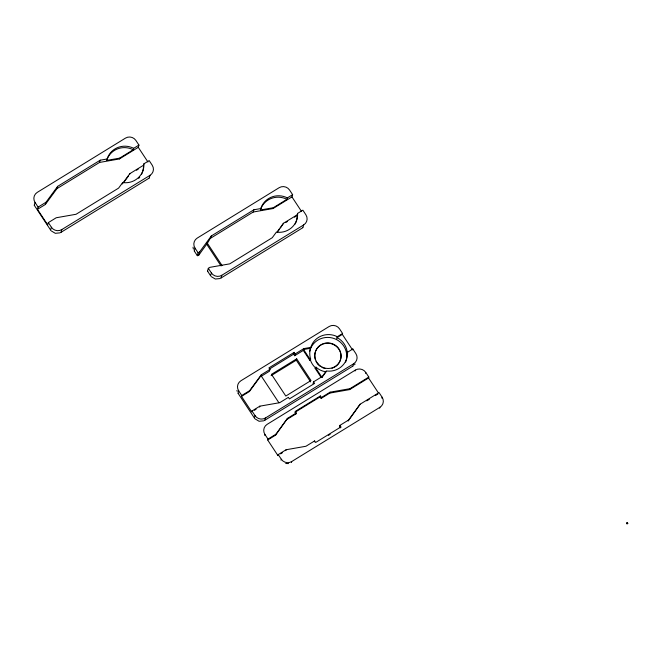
<?xml version="1.0" encoding="UTF-8"?>
<svg xmlns="http://www.w3.org/2000/svg" width="661" height="661" viewBox="0 0 661 661"><rect width="100%" height="100%" fill="white"/><g stroke="black" fill="none" stroke-linecap="round" stroke-linejoin="round"><path stroke-width="0.99" d="M627.496 523.074L627.149 522.859M133.258 149.758L119.616 158.153L106.76 160.408L107.024 159.499A18.83 18.235 16.5 0 1 133.258 149.758L133.679 148.32L138.942 145.081L135.877 140.429A7.535 7.296 16.5 0 0 125.483 138.108L37.264 192.368A7.535 7.296 16.5 0 0 35.05 202.44L34.248 205.133M106.76 160.408L107.446 158.062A18.83 18.235 16.5 0 1 133.679 148.32M286.94 199.341L273.29 207.736L260.434 209.991L260.698 209.083A18.83 18.235 16.5 0 1 286.94 199.341L287.361 197.903L292.625 194.665L289.551 190.013A7.535 7.296 16.5 0 0 279.165 187.691L197.242 238.076A7.535 7.296 16.5 0 0 195.028 248.148L194.235 250.841M260.434 209.991L261.128 207.645A18.83 18.235 16.5 0 1 287.361 197.903M309.588 351.586L311.091 346.463A18.83 18.235 16.5 0 1 337.325 336.722L342.588 333.491L339.523 328.839A7.535 7.296 16.5 0 0 329.128 326.509L240.901 380.769A7.535 7.296 16.5 0 0 238.695 390.849L238.026 393.088M149.229 178.016L150.03 175.322A7.535 7.296 16.5 0 0 152.237 165.25L149.171 160.59L143.908 163.829A18.83 18.235 16.5 0 1 123.673 182.667L122.715 182.519L118.6 188.112L76.065 214.271L56.218 217.758L48.344 222.608L47.683 224.847L37.454 209.339L38.115 207.1L45.997 202.249L57.656 186.361L100.191 160.202L107.181 158.971M37.454 209.339L45.328 204.497L45.997 202.249M45.328 204.497L56.995 188.6L57.656 186.361M50.616 229.954L51.409 227.26L48.344 222.608M61.01 232.275L61.803 229.582L150.03 175.322M56.995 188.6L99.53 162.441L100.191 160.202M99.53 162.441L119.377 158.954L119.616 158.153M122.715 182.519L122.285 183.956L129.837 173.661L143.487 165.267L143.908 163.829M129.606 174.463L129.837 173.661M119.377 158.954L138.281 147.329L138.942 145.081M211.338 235.944L199.672 251.833L198.102 252.808L197.3 255.501A3.768 0.611 -33.4 0 0 198.647 255.303L199.779 253.841C203.695 247.908 208.653 242.488 211.338 235.944L253.874 209.785L260.864 208.554M198.647 255.303L199.672 251.833M302.912 227.607L303.705 224.905A7.535 7.296 16.5 0 0 305.919 214.833L302.854 210.173L297.59 213.412A18.83 18.235 16.5 0 1 277.356 232.251L276.389 232.102L272.282 237.696L229.747 263.855L209.901 267.341L208.322 268.316L207.529 271.01A3.768 0.611 -33.4 0 0 207.818 271.192M210.595 275.662L211.396 272.968L208.322 268.316M220.989 277.984L221.79 275.29L303.705 224.905M210.669 238.183L253.204 212.024L253.874 209.785M253.204 212.024L273.051 208.537L273.29 207.736M297.59 213.412L297.161 214.85L283.519 223.244L280.363 228.02M273.051 208.537L291.955 196.912L292.625 194.665M353.007 365.971L353.676 363.732A7.535 7.296 16.5 0 0 355.882 353.652L352.817 349L347.554 352.23A18.83 18.235 16.5 0 1 327.319 371.069L326.352 370.92L322.246 376.514L313.578 381.843L314.603 383.397L289.394 398.897L288.378 397.352L279.71 402.681L259.864 406.16L251.99 411.01L251.725 411.902L241.496 396.393L241.761 395.501L249.635 390.651L261.302 374.762L269.969 369.433L268.944 367.88L294.153 352.379L295.17 353.932L294.641 355.725L293.616 354.172L294.153 352.379M241.496 396.393L249.371 391.552L249.635 390.651M261.302 374.762L260.773 376.555L269.432 371.226L269.969 369.433M254.394 417.909L255.055 415.662L251.99 411.01M259.599 407.06L259.864 406.16M264.788 420.231L265.449 417.992L353.676 363.732M264.664 435.326L264.929 434.426A7.535 7.296 16.5 0 1 267.143 424.345L355.362 370.086A7.535 7.296 16.5 0 1 365.756 372.416L368.821 377.067L368.557 377.968L349.652 389.593L329.806 393.08L321.147 398.409L320.122 396.856L320.387 395.956L321.411 397.509L321.147 398.409M287.535 418.339L275.877 434.236L267.994 439.078L267.73 439.978L275.612 435.128L287.535 418.339L296.202 413.009L295.178 411.464L320.387 395.956M271.084 375.679L296.285 360.179L296.69 358.832L311 380.538L285.8 396.046L271.481 374.333L296.69 358.832M275.612 435.128L275.877 434.236M294.641 355.725L303.308 350.396L303.837 348.603L310.827 347.372M277.959 455.487L278.223 454.586L286.106 449.744L305.944 446.258L314.611 440.928L315.636 442.482L340.845 426.973L339.82 425.428L348.487 420.099L360.146 404.202L379.05 392.576L382.124 397.228A7.535 7.296 16.5 0 1 379.91 407.308L379.645 408.209M303.308 350.396L309.86 360.344L310.662 359.113A18.83 18.235 16.5 0 1 310.158 349.652M309.86 360.344L310.662 359.113M281.024 460.139L281.297 459.238L278.223 454.586M287.271 419.239L295.938 413.91L296.202 413.009M285.833 450.645L286.106 449.744M321.172 377.481L315.157 368.367L315.958 367.144A18.83 18.235 16.5 0 0 324.625 371.589L326.088 371.821L321.981 377.414L315.421 367.475M315.157 368.367L315.958 367.144M313.05 383.644L313.578 381.843M291.418 462.469L291.683 461.568L379.91 407.308M321.981 377.414L322.246 376.514M336.49 339.556L337.325 336.722M347.289 353.131A18.83 18.235 16.5 0 0 337.06 337.622L342.324 334.383L342.588 333.491M314.347 441.829L314.611 440.928M329.806 393.08L330.07 392.18L349.917 388.693L368.821 377.067M346.719 355.064L347.554 352.23M352.817 349L352.553 349.892L342.324 334.383M349.652 389.593L349.917 388.693M355.097 370.986L355.362 370.086M339.82 425.428L339.556 426.32L340.572 427.874L340.845 426.973M348.487 420.099L348.215 420.991L360.146 404.202M365.492 373.316L365.756 372.416M381.851 398.129L382.124 397.228M627.405 522.628L626.611 523.272M626.768 523.57L627.578 522.868M123.772 182.411L128.432 176.057M277.124 231.953L283.519 223.244M277.446 231.994L279.198 229.615M249.371 391.552L261.037 375.663L278.884 402.731M626.611 523.281L627.149 522.868M354.503 364.756L355.106 364.021M136.48 170.241L138.199 169.183M60.87 232.408L149.089 178.148M285.858 222.468L287.576 221.41M294.451 217.18L296.169 216.122M220.857 278.107L302.771 227.731M269.283 369.144L293.616 354.172M295.17 353.932L303.837 348.603M254.345 410.291L256.096 409.217M264.648 420.355L352.867 366.103M320.122 396.856L294.913 412.357L295.938 413.91M321.411 397.509L330.07 392.18M280.586 453.867L282.338 452.793M366.756 400.872L369.334 399.285M375.349 395.592L377.927 394.006M328.41 435.359L330.145 434.285M626.785 523.611L627.669 523.066M627.033 523.983L627.917 523.438M60.027 232.854L55.309 233.316L51.236 230.879M220.006 278.562L215.296 279.025L211.214 276.587M263.805 420.809L259.087 421.272L255.006 418.834M310.563 348.273L303.573 349.495L310.133 359.444M288.609 463.584L285.726 463.501M291.955 196.912L301.614 211.561M368.557 377.968L378.216 392.609M296.285 360.179L310.604 381.884M207.174 242.959L222.03 265.482M206.777 244.306L221.08 265.995M138.281 147.329L147.94 161.978M195.028 248.148L198.102 252.808M194.276 251.015L197.342 255.667M207.571 271.175L210.636 275.819M238.695 390.849L241.761 395.501M238.067 393.262L254.427 418.066M264.929 434.426L267.994 439.078M267.771 440.143L278 455.652M35.05 202.44L38.115 207.1M34.289 205.307L50.649 230.111M236.944 390.42L237.183 391.353M193.392 249.106L193.029 247.222M61.803 229.582A7.535 7.296 16.5 0 1 51.409 227.26M143.487 165.267A18.83 18.235 16.5 0 1 141.462 174.487M139.727 177.165A18.83 18.235 16.5 0 1 138.686 178.379M221.79 275.29A7.535 7.296 16.5 0 1 211.396 272.968M297.161 214.85A18.83 18.235 16.5 0 1 295.145 224.071M310.257 349.289A18.83 18.235 16.5 0 1 334.235 338.572A18.83 18.235 16.5 0 1 345.662 362.104M315.694 368.037A18.83 18.235 16.5 0 1 310.397 360.014M265.449 417.992A7.535 7.296 16.5 0 1 255.055 415.662M315.363 359.758A13.179 12.766 16.5 0 1 323.807 343.77A13.179 12.766 16.5 0 1 340.374 352.272A13.179 12.766 16.5 0 1 331.929 368.251M325.129 368.483A13.179 12.766 16.5 0 1 321.89 367.318M320.42 366.434A13.179 12.766 16.5 0 1 315.999 361.319M291.683 461.568A7.535 7.296 16.5 0 1 281.297 459.238M317.958 363.839A13.179 12.766 16.5 0 0 340.349 360.179A13.179 12.766 16.5 0 0 325.567 343.076A13.179 12.766 16.5 0 0 317.958 363.839"/></g></svg>
